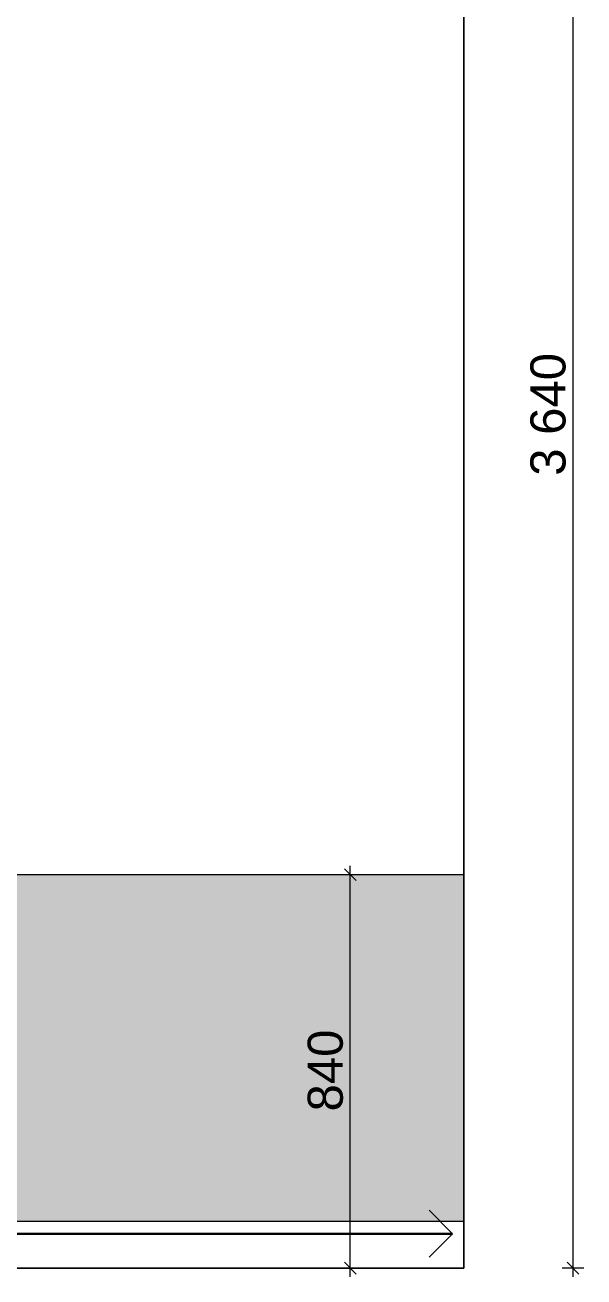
# Model space of a CAD drawing. Header units: millimetres. Extents: x 2336463 to 2579121, y 595385 to 778077.
# Drawn here: x 2521245 to 2522439, y 648113 to 650786 of the extents above; entities that cross this region are included whole.
import ezdxf

# ---------------------------------------------------------------- set-up
doc = ezdxf.new("R2010")
doc.units = ezdxf.units.MM
doc.header["$MEASUREMENT"] = 0
for name, color, linetype, lineweight in [('+возводимые стены_Ном._пера__1', 7, 'Continuous', 13), ('+возводимые стены_Ном._пера__19', 255, 'Continuous', 0), ('1 Планировка_Ном._пера__1', 7, 'Continuous', 13)]:
    doc.layers.add(name, color=color, linetype=linetype, lineweight=lineweight)
doc.layers.add('1 Планировка', color=7, linetype='Continuous')
doc.layers.add('1 Планировка размеры', color=7, linetype='Continuous')
for name, color, linetype, lineweight, true_color in [('1 Планировка размеры_Ном._пера__242', 7, 'Continuous', 13, 0x1b55b5), ('1 Планировка_Ном._пера__242', 7, 'Continuous', 13, 0x1b55b5), ('1 Планировка_Ном._пера__55', 7, 'Continuous', 30, 0xff0909)]:
    doc.layers.add(name, color=color, linetype=linetype, lineweight=lineweight, true_color=true_color)
doc.styles.add('СГЕНЕРИР_СТИЛЬ_1', font='arial.ttf')
doc.dimstyles.new('СГЕНЕРИР_СТИЛЬ__2', dxfattribs={"dimtxt": 75, "dimasz": 23.75, "dimexe": 0.18, "dimexo": 300, "dimgap": 0, "dimtad": 1, "dimdec": 0, "dimzin": 0, "dimdsep": 46, "dimtxsty": 'СГЕНЕРИР_СТИЛЬ_1', "dimblk": 'ARROWHEAD_6', "dimblk1": 'ARROWHEAD_6', "dimblk2": 'ARROWHEAD_6', "dimcen": 0.09, "dimclrd": 256, "dimclre": 256, "dimclrt": 256, "dimazin": 0, "dimtfac": 1, "dimtdec": 4, "dimtmove": 0, "dimatfit": 3, "dimfxl": 0, "dimtolj": 1, "dimtzin": 0, "dimarcsym": 0})

# ---------------------------------------------------------------- blocks, each defined once
blk = doc.blocks.new('Линия_10', base_point=(2519997.3, 648205))
at = {"layer": '1 Планировка_Ном._пера__242', "color": 152, "linetype": 'Continuous', "lineweight": 13, "true_color": 0x1b55b5}
for q in [(2522108, 648255), (2522108, 648155)]:
    blk.add_line((2522158, 648205), q, dxfattribs=at)
at = {"layer": '1 Планировка_Ном._пера__55', "color": 1, "linetype": 'Continuous', "lineweight": 30, "true_color": 0xff0909}
blk.add_line((2519997.3, 648205), (2522158, 648205), dxfattribs=at)
blk = doc.blocks.new('*D3084', base_point=(2086872, 585813.7))
at = {"layer": '1 Планировка размеры_Ном._пера__242', "color": 152, "linetype": 'Continuous', "lineweight": 13, "true_color": 0x1b55b5}
for p, q in [((2522438.6, 651771.4), (2522391.7, 651771.4)), ((2522402.7, 651783.9), (2522427.7, 651758.9)), ((2522415.2, 648131.4), (2522415.2, 651771.4)), ((2522438.6, 648131.4), (2522391.7, 648131.4)), ((2522402.7, 648143.9), (2522427.7, 648118.9)), ((2522415.2, 648112.6), (2522415.2, 648131.4))]:
    blk.add_line(p, q, dxfattribs=at)
at = {"layer": '1 Планировка размеры_Ном._пера__242', "color": 152, "lineweight": 13, "true_color": 0x1b55b5, "insert": (2522400.2, 649823.2), "char_height": 75, "attachment_point": 7, "rotation": 90, "style": 'СГЕНЕРИР_СТИЛЬ_1'}
blk.add_mtext('\\A1;{\\pql;\\fArial|b0|i0|c204|p38;3\xa0640}', dxfattribs=at)
blk = doc.blocks.new('ARROWHEAD_6')
at = {"color": 0, "linetype": 'Continuous', "lineweight": 0}
for p, q in [((0, 0), (-1, 0)), ((-0.5, -0.5), (0.5, 0.5))]:
    blk.add_line(p, q, dxfattribs=at)
blk = doc.blocks.new('*D3089', base_point=(2086872, 585813.7))
at = {"layer": '1 Планировка размеры_Ном._пера__242', "color": 152, "linetype": 'Continuous', "lineweight": 13, "true_color": 0x1b55b5}
for p, q in [((2521952, 648958.9), (2521927, 648983.9)), ((2521939.5, 648971.4), (2521939.5, 648990.1)), ((2521962.9, 648971.4), (2521916, 648971.4)), ((2521939.5, 648131.4), (2521939.5, 648971.4)), ((2521962.9, 648131.4), (2521916, 648131.4)), ((2521927, 648143.9), (2521952, 648118.9)), ((2521939.5, 648112.6), (2521939.5, 648131.4))]:
    blk.add_line(p, q, dxfattribs=at)
at = {"layer": '1 Планировка размеры_Ном._пера__242', "color": 152, "lineweight": 13, "true_color": 0x1b55b5, "insert": (2521924.5, 648466), "char_height": 75, "attachment_point": 7, "rotation": 90, "style": 'СГЕНЕРИР_СТИЛЬ_1'}
blk.add_mtext('\\A1;{\\pql;\\fArial|b0|i0|c204|p38;840}', dxfattribs=at)

msp = doc.modelspace()

# ---------------------------------------------------------------- hatches: boundary and pattern name
at = {"layer": '+возводимые стены_Ном._пера__19', "linetype": 'Continuous', "lineweight": 0}
msp.add_hatch(color=255, dxfattribs=at).paths.add_polyline_path([(2519997.3, 648231.4), (2522182.3, 648231.4), (2522182.3, 648971.4), (2519997.3, 648971.4)])

# ---------------------------------------------------------------- linework, layer by layer
at = {"layer": '+возводимые стены_Ном._пера__1', "color": 7, "linetype": 'Continuous', "lineweight": 13, "flags": 128}
msp.add_lwpolyline([(2519997.3, 648231.4), (2522182.3, 648231.4), (2522182.3, 648971.4), (2519997.3, 648971.4)], close=True, dxfattribs=at)
at = {"layer": '1 Планировка_Ном._пера__1', "color": 7, "linetype": 'Continuous', "lineweight": 13}
for p, q in [((2522182.3, 653071.4), (2522182.3, 648131.4)), ((2522182.3, 648131.4), (2522182.3, 651771.4)), ((2522182.3, 648131.4), (2519997.3, 648131.4)), ((2519997.3, 648131.4), (2522182.3, 648131.4))]:
    msp.add_line(p, q, dxfattribs=at)

# ---------------------------------------------------------------- block references
at = {"layer": '1 Планировка', "color": 1, "linetype": 'Continuous', "lineweight": 30, "true_color": 0xff0909}
msp.add_blockref('Линия_10', (2519997.3, 648205), dxfattribs=at)

# ---------------------------------------------------------------- dimensions: what is measured, and where the dimension line sits
at = {"layer": '1 Планировка размеры', "color": 152, "linetype": 'Continuous', "lineweight": 13, "true_color": 0x1b55b5}
for base, p2, picture, middle in [((2522415.2, 651771.4), (2522182.3, 651771.4), '*D3084', (2522362.7, 649952)), ((2521939.5, 648971.4), (2522182.3, 648971.4), '*D3089', (2521887, 648551.8))]:
    dim = msp.add_linear_dim(base=base, p1=(2522182.3, 648131.4), p2=p2, angle=90, dimstyle='СГЕНЕРИР_СТИЛЬ__2', dxfattribs=at)
    dim.commit()
    dim.dimension.update_dxf_attribs({"geometry": picture, "text_midpoint": middle, "dimtype": 160, "text_rotation": 90})

doc.saveas('drawing.dxf')
